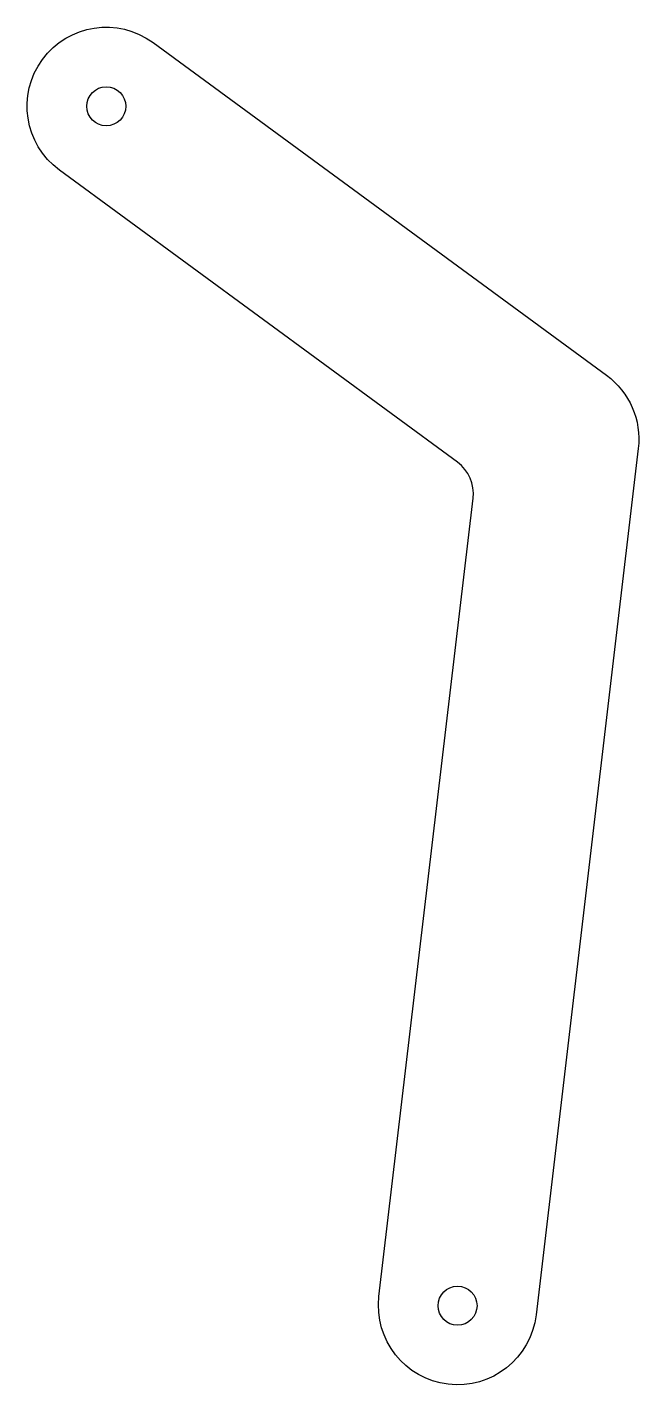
# Model space of a CAD drawing. Header units: millimetres. Extents: x 95 to 170, y 165 to 330.
import ezdxf

# ---------------------------------------------------------------- set-up
doc = ezdxf.new("R2010")
doc.units = ezdxf.units.MM
doc.layers.get('0').update_dxf_attribs({"linetype": 'CONTINUOUS'})

msp = doc.modelspace()

# ---------------------------------------------------------------- linework, layer by layer
msp.add_lwpolyline([(165.71, 287.78, -0.270133), (169.58, 278.87), (157.11, 173.2, -1), (137.95, 175.46), (149.43, 272.79, 0.270133), (147.52, 277.19), (98.97, 312.8, -1), (110.39, 328.36)], format="xyb", close=True)
for centre in [(104.68, 320.58), (147.53, 174.33)]:
    msp.add_circle(centre, 2.38)

doc.saveas('drawing.dxf')
